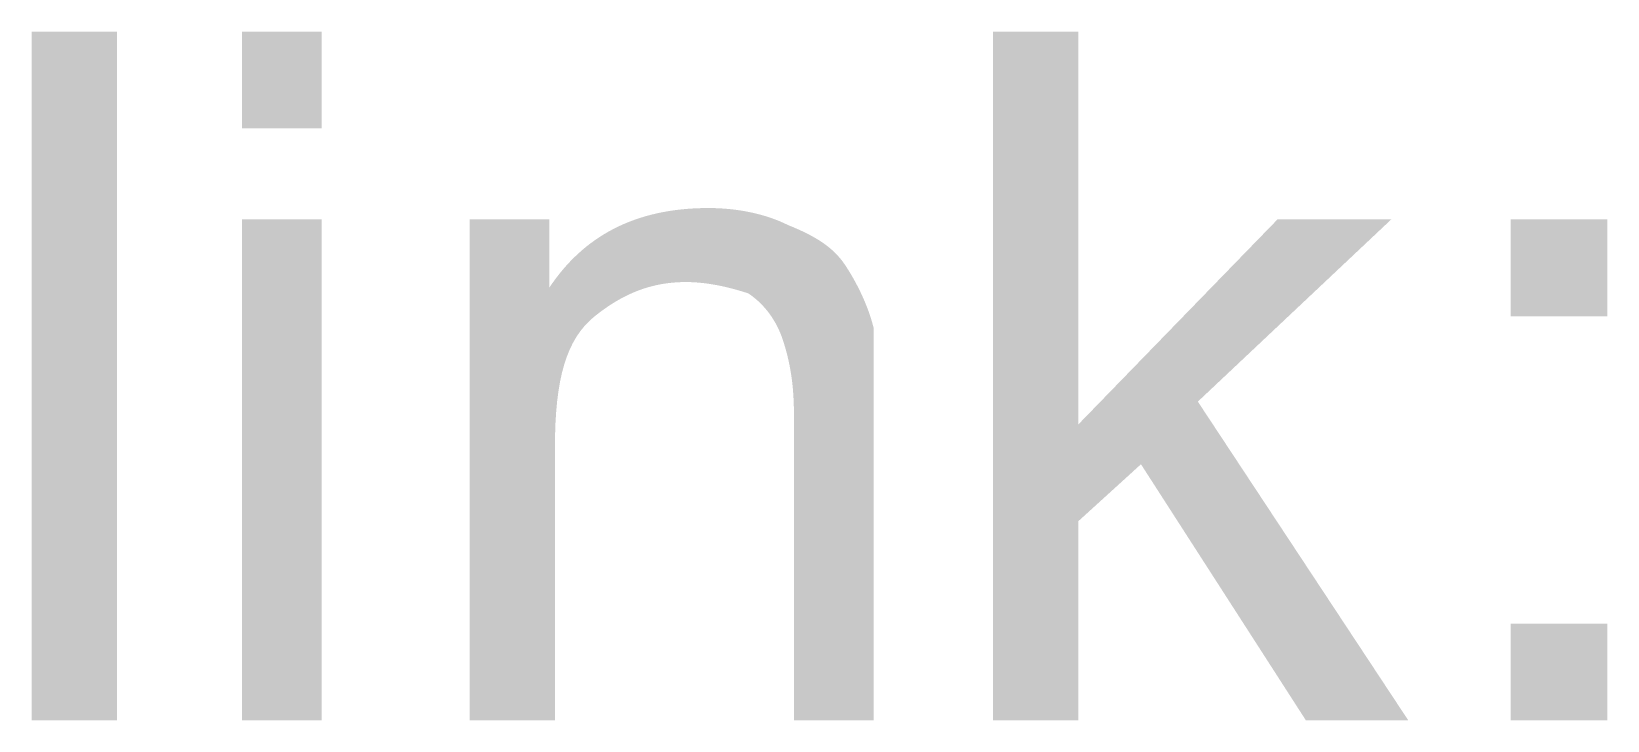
# Paper-space layout 'Layout1' of a CAD drawing. Header units: millimetres. Extents: x 25 to 207, y 70 to 253.
# Drawn here: x 65.497 to 70.082, y 220.176 to 222.179 of the extents above; entities that cross this region are included whole.
import ezdxf

# ---------------------------------------------------------------- set-up
doc = ezdxf.new("R2010")
doc.units = ezdxf.units.MM
doc.header["$MEASUREMENT"] = 0
doc.layers.get('0').update_dxf_attribs({"linetype": 'CONTINUOUS'})

psp = doc.layouts.get("Layout1")

# ---------------------------------------------------------------- hatches: boundary and pattern name
at = {"true_color": 0x000007}
h = psp.add_hatch(color=0, dxfattribs=at)
h.paths.add_polyline_path([(65.4968, 220.1765), (65.4968, 222.1793), (65.7451, 222.1793), (65.7451, 220.1765)])
h.paths.add_polyline_path([(66.1092, 221.8979), (66.1092, 222.1793), (66.3409, 222.1793), (66.3409, 221.8979)])
h.paths.add_polyline_path([(66.1092, 220.1765), (66.1092, 221.6331), (66.3409, 221.6331), (66.3409, 220.1765)])
edge = h.paths.add_edge_path()
edge.add_line((66.7713, 220.1765), (66.7713, 221.6331))
edge.add_line((66.7713, 221.6331), (67.003, 221.6331))
edge.add_line((67.003, 221.6331), (67.003, 221.4344))
edge.add_spline(control_points=[(67.003, 221.4344), (67.1023, 221.5834), (67.2513, 221.6662), (67.4665, 221.6662), (67.4665, 221.6662), (67.5493, 221.6662), (67.632, 221.6496), (67.6982, 221.6165), (67.6982, 221.6165), (67.781, 221.5834), (67.8306, 221.5503), (67.8637, 221.5006), (67.8637, 221.5006), (67.8968, 221.451), (67.93, 221.3848), (67.9465, 221.3186), (67.9465, 221.3186), (67.9465, 221.2689), (67.9465, 221.1861), (67.9465, 221.0703)], knot_values=[0, 0, 0, 0, 0.05, 0.05, 0.05, 0.05, 0.1, 0.1, 0.1, 0.1, 0.15, 0.15, 0.15, 0.15, 0.2, 0.2, 0.2, 0.2, 1, 1, 1, 1], degree=3, periodic=0)
edge.add_line((67.9465, 221.0703), (67.9465, 220.1765))
edge.add_line((67.9465, 220.1765), (67.7148, 220.1765))
edge.add_line((67.7148, 220.1765), (67.7148, 221.0703))
edge.add_spline(control_points=[(67.7148, 221.0703), (67.7148, 221.1696), (67.6982, 221.2358), (67.6817, 221.2855), (67.6817, 221.2855), (67.6651, 221.3351), (67.632, 221.3848), (67.5824, 221.4179), (67.5824, 221.4179), (67.5327, 221.4344), (67.4665, 221.451), (67.4003, 221.451), (67.4003, 221.451), (67.301, 221.451), (67.2182, 221.4179), (67.1355, 221.3517), (67.1355, 221.3517), (67.0527, 221.2855), (67.0196, 221.1696), (67.0196, 220.971)], knot_values=[0, 0, 0, 0, 0.05, 0.05, 0.05, 0.05, 0.1, 0.1, 0.1, 0.1, 0.15, 0.15, 0.15, 0.15, 0.2, 0.2, 0.2, 0.2, 1, 1, 1, 1], degree=3, periodic=0)
edge.add_line((67.0196, 220.971), (67.0196, 220.1765))
edge.add_line((67.0196, 220.1765), (66.7713, 220.1765))
h.paths.add_polyline_path([(68.2941, 220.1765), (68.2941, 222.1793), (68.5424, 222.1793), (68.5424, 221.0372), (69.1217, 221.6331), (69.4527, 221.6331), (68.89, 221.1034), (69.5024, 220.1765), (69.2045, 220.1765), (68.7245, 220.9213), (68.5424, 220.7558), (68.5424, 220.1765)])
h.paths.add_polyline_path([(69.8003, 221.3517), (69.8003, 221.6331), (70.0817, 221.6331), (70.0817, 221.3517)])
h.paths.add_polyline_path([(69.8003, 220.1765), (69.8003, 220.4579), (70.0817, 220.4579), (70.0817, 220.1765)])

doc.saveas('drawing.dxf')
